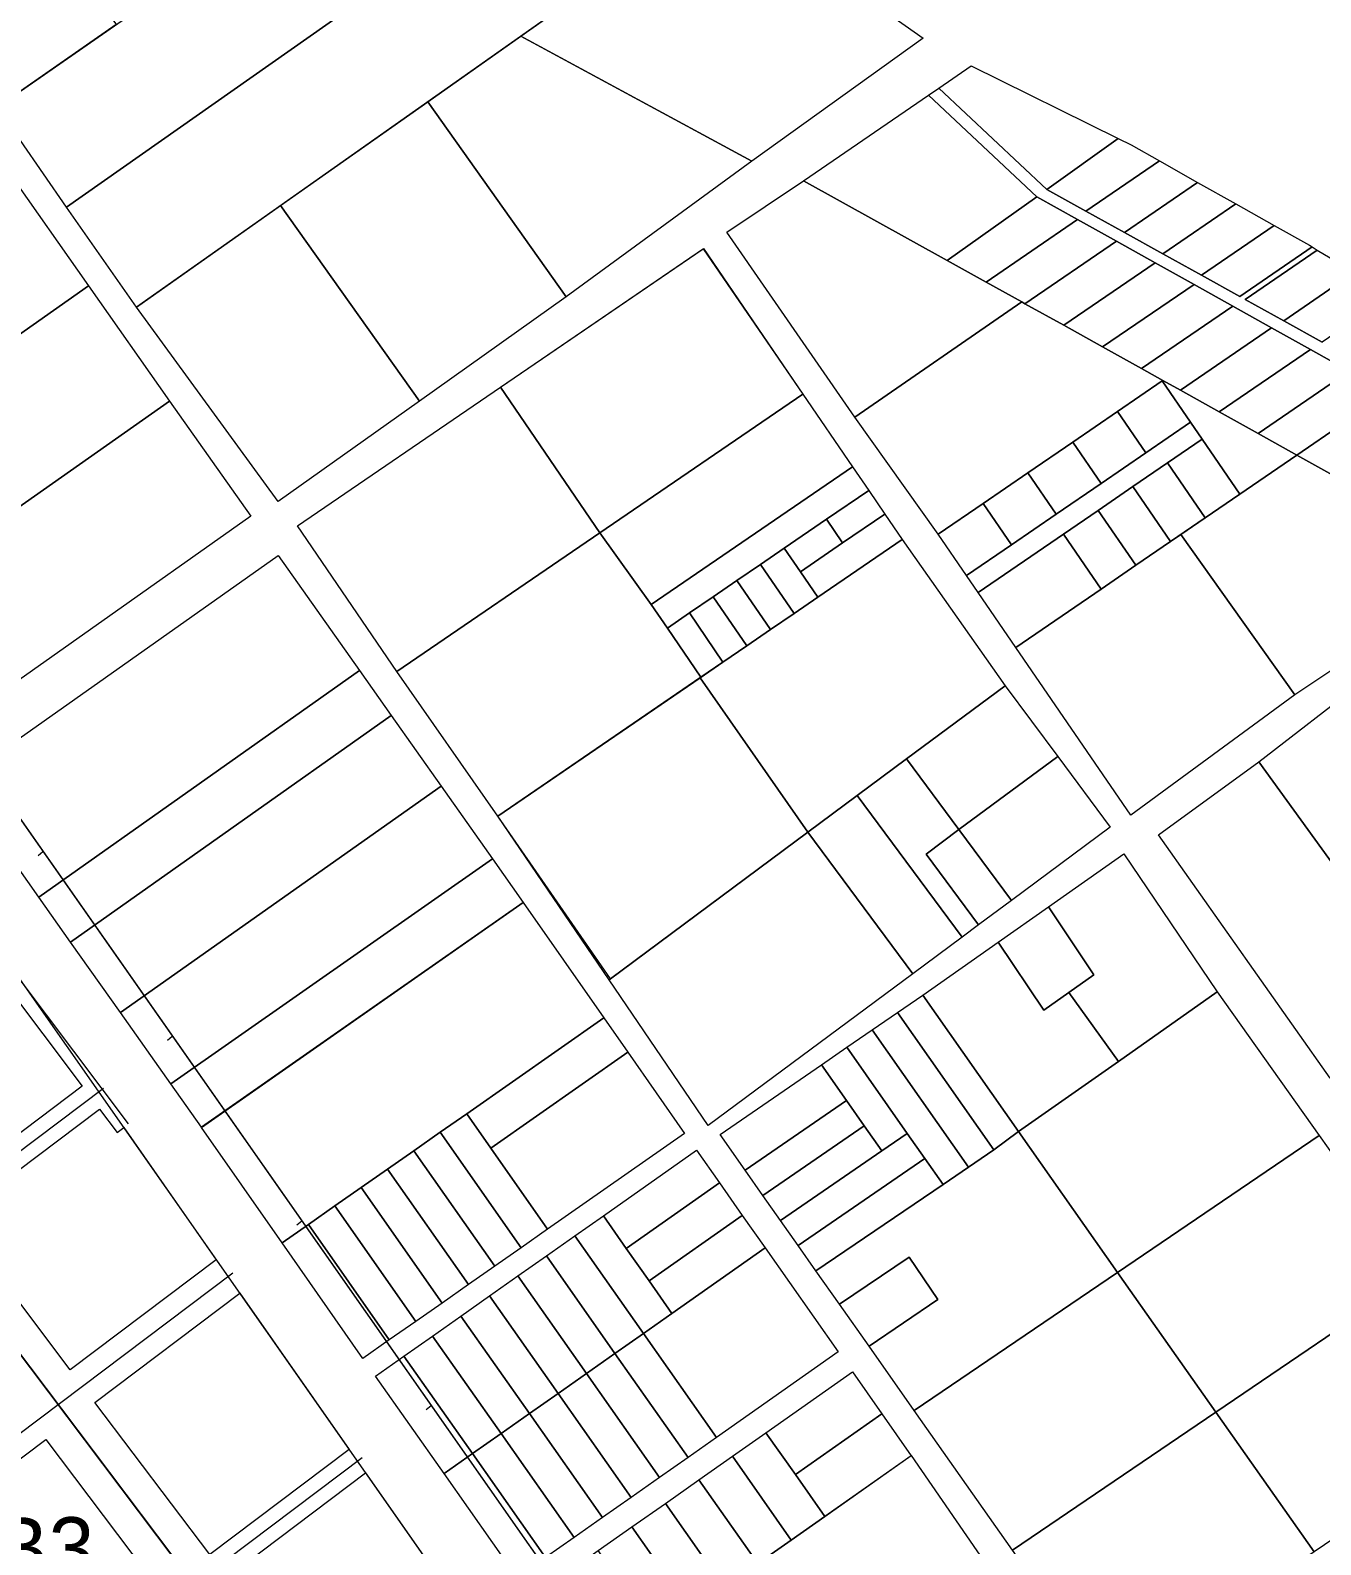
# Model space of a CAD drawing. Header units: metres. Extents: x 3873 to 16340, y -5213 to 3289.
# Drawn here: x 5437 to 6067, y 1820 to 2559 of the extents above; entities that cross this region are included whole.
import ezdxf

# ---------------------------------------------------------------- set-up
doc = ezdxf.new("R2010")
doc.units = ezdxf.units.M
for name, color, linetype, lineweight, plot in [('CONTEXTO-MANZANAS', 8, 'Continuous', 0, False), ('CONTEXTO-PARCELAS', 9, 'Continuous', 0, False), ('LIMITE-INTERVENCION', 30, 'Continuous', 0, False), ('MANZANAS-PROPUESTAS', 33, 'Continuous', 0, False), ('SECTORES', 1, 'Continuous', 0, False), ('VERDE-OBLIGATORIO', 3, 'Continuous', 0, False), ('VIA-PRIMARIA', 1, 'Continuous', 0, False), ('VIA-SECUNDARIA', 8, 'Continuous', 0, False), ('VIA-TERCIARIA', 9, 'Continuous', 0, False)]:
    doc.layers.add(name, color=color, linetype=linetype, lineweight=lineweight, plot=plot)

msp = doc.modelspace()

# ---------------------------------------------------------------- linework, layer by layer
at = {"layer": 'CONTEXTO-MANZANAS'}
for points in [[(5989.65, 2388.35), (5979.25, 2394.18), (5960.29, 2404.74), (5941.33, 2415.29), (5922.37, 2425.85), (5920.9, 2426.67), (5903.41, 2436.41), (5884.46, 2446.96), (5814.33, 2485.89), (5875.24, 2527.64), (5880.26, 2531.05), (5896.07, 2541.87), (5967.94, 2506.42), (5974.14, 2503.35), (5988.02, 2495.54), (6006.65, 2485.05), (6025.29, 2474.56), (6043.93, 2464.06), (6061.2, 2454.34), (6062.53, 2453.55), (6065.07, 2452.04), (6083.27, 2441.18)], [(5963.98, 2170.34), (5915.81, 2134.57), (5899.76, 2122.64), (5891.73, 2116.68), (5867.65, 2098.79), (5767.83, 2024.65), (5719.41, 2095.81), (5665.04, 2175.72), (5615.78, 2246.33), (5567.28, 2317.35), (5666.38, 2385.02), (5765.47, 2452.7), (5813.92, 2381.75), (5838.2, 2346.26), (5846.11, 2334.71), (5854.01, 2323.16), (5862.48, 2310.78), (5912.71, 2239.38), (5938.34, 2204.87), (5963.98, 2170.34)], [(6099.61, 2382.42), (6055.08, 2351.95), (6027.26, 2332.9), (6010.35, 2321.31), (5993.43, 2309.73), (5976.52, 2298.15), (5959.6, 2286.56), (5917.94, 2258.03), (5899.57, 2284.84), (5893.92, 2293.09), (5880.08, 2313.31), (5901.94, 2328.28), (5923.81, 2343.25), (5945.67, 2358.23), (5967.53, 2373.2), (5989.4, 2388.18), (5989.65, 2388.35)], [(5916.32, 1817.32), (5868.35, 1885.55), (5846.26, 1916.96), (5831.89, 1937.4), (5820.38, 1953.77), (5811.75, 1966.04), (5803.12, 1978.31), (5794.49, 1990.58), (5785.87, 2002.85), (5773.56, 2020.36), (5823.01, 2054.34), (5835.37, 2062.84), (5847.73, 2071.33), (5860.1, 2079.83), (5872.45, 2088.32), (5909.26, 2114.2), (5933.81, 2131.46), (5970.62, 2157.34)], [(5970.62, 2157.34), (6016.15, 2089.85), (6065.94, 2019.76), (6114.37, 1951.84), (6156.28, 1893.54), (6162.81, 1883.93), (6211.25, 1816.01)], [(5716.85, 2077.22), (5728.6, 2060.41), (5756.28, 2020.84), (5689.33, 1974.01), (5676.45, 1965.01), (5663.59, 1956.01), (5650.73, 1947.01), (5637.86, 1938.01), (5625, 1929.02), (5612.13, 1920.02), (5599.26, 1911.02), (5559.83, 1967.4), (5572.7, 1976.39), (5585.57, 1985.4), (5598.43, 1994.4), (5611.3, 2003.39), (5624.16, 2012.39), (5637.02, 2021.38), (5649.9, 2030.39), (5716.85, 2077.22)], [(5605.35, 1902.36), (5619.26, 1912.14), (5633.17, 1921.91), (5647.07, 1931.69), (5660.98, 1941.47), (5674.88, 1951.25), (5688.79, 1961.03), (5702.7, 1970.81), (5716.6, 1980.59), (5762.09, 2012.57), (5773.26, 1996.69), (5784.42, 1980.82), (5795.59, 1964.94), (5831.25, 1914.22), (5771.85, 1872.46), (5757.95, 1862.68), (5744.04, 1852.9), (5730.13, 1843.12), (5716.23, 1833.34), (5702.32, 1823.57), (5688.42, 1813.79), (5674.51, 1804.01), (5638.85, 1854.73), (5605.35, 1902.36)], [(5838.15, 1904.41), (5852.53, 1883.96), (5866.91, 1863.51), (5824.69, 1833.82), (5808.33, 1822.32), (5791.97, 1810.81), (5775.61, 1799.31), (5759.25, 1787.8), (5742.89, 1776.3), (5726.53, 1764.8), (5710.17, 1753.29), (5681.41, 1794.19), (5697.78, 1805.7), (5714.13, 1817.2), (5730.49, 1828.7), (5746.85, 1840.21), (5763.21, 1851.71), (5779.57, 1863.22), (5795.93, 1874.72), (5838.15, 1904.41)]]:
    msp.add_lwpolyline(points, dxfattribs=at)
at = {"layer": 'CONTEXTO-PARCELAS'}
for points in [[(5416.32, 2651.97), (5478.76, 2562.14), (5420.74, 2521.82), (5358.84, 2612.02), (5416.32, 2651.97)], [(5416.32, 2651.97), (5478.76, 2562.14), (5420.74, 2521.82), (5358.84, 2612.02), (5416.32, 2651.97)], [(5420.74, 2521.82), (5561.28, 2619.48), (5588.26, 2638.05), (5644.5, 2606.31), (5454.52, 2472.88), (5420.74, 2521.82)], [(5420.74, 2521.82), (5561.28, 2619.48), (5588.26, 2638.05), (5644.5, 2606.31), (5454.52, 2472.88), (5420.74, 2521.82)], [(5872.68, 2555.5), (5789.02, 2495.41), (5679.98, 2554.43), (5676.33, 2556.45), (5701.58, 2574.26), (5683.88, 2584.2), (5718.73, 2609.29), (5753.8, 2634.54), (5772.3, 2626.25), (5872.68, 2555.5)], [(5872.68, 2555.5), (5789.02, 2495.41), (5679.98, 2554.43), (5676.33, 2556.45), (5701.58, 2574.26), (5683.88, 2584.2), (5718.73, 2609.29), (5753.8, 2634.54), (5772.3, 2626.25), (5872.68, 2555.5)], [(5454.52, 2472.88), (5644.5, 2606.31), (5650.1, 2603.15), (5701.58, 2574.26), (5488.66, 2424.12), (5454.52, 2472.88)], [(5454.52, 2472.88), (5644.5, 2606.31), (5650.1, 2603.15), (5701.58, 2574.26), (5488.66, 2424.12), (5454.52, 2472.88)], [(5630.93, 2524.45), (5676.33, 2556.45), (5789.02, 2495.41), (5698.53, 2429.2), (5630.93, 2524.45)], [(5630.93, 2524.45), (5676.33, 2556.45), (5789.02, 2495.41), (5698.53, 2429.2), (5630.93, 2524.45)], [(5880.26, 2531.05), (5896.07, 2541.87), (5967.94, 2506.42), (5933.07, 2481.57), (5880.26, 2531.05)], [(5880.26, 2531.05), (5896.07, 2541.87), (5967.94, 2506.42), (5933.07, 2481.57), (5880.26, 2531.05)], [(5875.24, 2527.64), (5880.26, 2531.05), (5933.07, 2481.57), (5952.16, 2470.99), (5970.93, 2460.59), (5989.7, 2450.18), (6008.47, 2439.78), (6027.23, 2429.38), (6062.53, 2453.55), (6065.07, 2452.04), (6029.86, 2427.93), (6048.68, 2417.5), (6067.51, 2407.07)], [(5875.24, 2527.64), (5880.26, 2531.05), (5933.07, 2481.57), (5952.16, 2470.99), (5970.93, 2460.59), (5989.7, 2450.18), (6008.47, 2439.78), (6027.23, 2429.38), (6062.53, 2453.55), (6065.07, 2452.04), (6029.86, 2427.93), (6048.68, 2417.5), (6067.51, 2407.07)], [(5558.95, 2473.69), (5630.93, 2524.45), (5698.53, 2429.2), (5626.8, 2378.29), (5558.95, 2473.69)], [(5558.95, 2473.69), (5630.93, 2524.45), (5698.53, 2429.2), (5626.8, 2378.29), (5558.95, 2473.69)], [(5884.46, 2446.96), (5814.33, 2485.89), (5875.24, 2527.64), (5928.12, 2478.07), (5884.46, 2446.96)], [(5884.46, 2446.96), (5814.33, 2485.89), (5875.24, 2527.64), (5928.12, 2478.07), (5884.46, 2446.96)], [(6080.66, 2392.98), (6061.71, 2403.55), (6042.77, 2414.12), (6023.83, 2424.69), (6004.89, 2435.25), (5985.94, 2445.82), (5967, 2456.39), (5948.05, 2466.96), (5928.12, 2478.07), (5875.24, 2527.64)], [(6080.66, 2392.98), (6061.71, 2403.55), (6042.77, 2414.12), (6023.83, 2424.69), (6004.89, 2435.25), (5985.94, 2445.82), (5967, 2456.39), (5948.05, 2466.96), (5928.12, 2478.07), (5875.24, 2527.64)], [(5967.94, 2506.42), (5974.14, 2503.35), (5988.02, 2495.54), (5952.16, 2470.99), (5933.07, 2481.57), (5967.94, 2506.42)], [(5967.94, 2506.42), (5974.14, 2503.35), (5988.02, 2495.54), (5952.16, 2470.99), (5933.07, 2481.57), (5967.94, 2506.42)], [(5988.02, 2495.54), (6006.65, 2485.05), (5970.93, 2460.59), (5952.16, 2470.99), (5988.02, 2495.54)], [(5988.02, 2495.54), (6006.65, 2485.05), (5970.93, 2460.59), (5952.16, 2470.99), (5988.02, 2495.54)], [(5269.2, 2380.32), (5425.74, 2490.85), (5465.32, 2434.52), (5308.58, 2324.31), (5269.2, 2380.32)], [(5269.2, 2380.32), (5425.74, 2490.85), (5465.32, 2434.52), (5308.58, 2324.31), (5269.2, 2380.32)], [(5814.33, 2485.89), (5884.46, 2446.96), (5903.41, 2436.41), (5920.9, 2426.67), (5839.32, 2370.45), (5776.79, 2460.68), (5814.33, 2485.89)], [(5814.33, 2485.89), (5884.46, 2446.96), (5903.41, 2436.41), (5920.9, 2426.67), (5839.32, 2370.45), (5776.79, 2460.68), (5814.33, 2485.89)], [(6006.65, 2485.05), (6025.29, 2474.56), (5989.7, 2450.18), (5970.93, 2460.59), (6006.65, 2485.05)], [(6006.65, 2485.05), (6025.29, 2474.56), (5989.7, 2450.18), (5970.93, 2460.59), (6006.65, 2485.05)], [(5928.12, 2478.07), (5948.05, 2466.96), (5903.41, 2436.41), (5884.46, 2446.96), (5928.12, 2478.07)], [(5928.12, 2478.07), (5948.05, 2466.96), (5903.41, 2436.41), (5884.46, 2446.96), (5928.12, 2478.07)], [(5488.66, 2424.12), (5558.95, 2473.69), (5626.8, 2378.29), (5557.82, 2329.29), (5488.66, 2424.12)], [(5488.66, 2424.12), (5558.95, 2473.69), (5626.8, 2378.29), (5557.82, 2329.29), (5488.66, 2424.12)], [(6025.29, 2474.56), (6043.93, 2464.06), (6008.47, 2439.78), (5989.7, 2450.18), (6025.29, 2474.56)], [(6025.29, 2474.56), (6043.93, 2464.06), (6008.47, 2439.78), (5989.7, 2450.18), (6025.29, 2474.56)], [(5948.05, 2466.96), (5967, 2456.39), (5922.37, 2425.85), (5920.9, 2426.67), (5903.41, 2436.41), (5948.05, 2466.96)], [(5948.05, 2466.96), (5967, 2456.39), (5922.37, 2425.85), (5920.9, 2426.67), (5903.41, 2436.41), (5948.05, 2466.96)], [(6043.93, 2464.06), (6061.2, 2454.34), (6062.53, 2453.55), (6027.23, 2429.38), (6008.47, 2439.78), (6043.93, 2464.06)], [(6043.93, 2464.06), (6061.2, 2454.34), (6062.53, 2453.55), (6027.23, 2429.38), (6008.47, 2439.78), (6043.93, 2464.06)], [(5967, 2456.39), (5985.94, 2445.82), (5941.33, 2415.29), (5922.37, 2425.85), (5967, 2456.39)], [(5967, 2456.39), (5985.94, 2445.82), (5941.33, 2415.29), (5922.37, 2425.85), (5967, 2456.39)], [(5765.36, 2452.62), (5813.92, 2381.75), (5714.88, 2314), (5666.38, 2385.02), (5765.36, 2452.62)], [(5765.36, 2452.62), (5813.92, 2381.75), (5714.88, 2314), (5666.38, 2385.02), (5765.36, 2452.62)], [(6065.07, 2452.04), (6083.27, 2441.18), (6048.68, 2417.5), (6029.86, 2427.93), (6065.07, 2452.04)], [(6065.07, 2452.04), (6083.27, 2441.18), (6048.68, 2417.5), (6029.86, 2427.93), (6065.07, 2452.04)], [(5985.94, 2445.82), (6004.89, 2435.25), (5960.29, 2404.74), (5941.33, 2415.29), (5985.94, 2445.82)], [(5985.94, 2445.82), (6004.89, 2435.25), (5960.29, 2404.74), (5941.33, 2415.29), (5985.94, 2445.82)], [(6083.27, 2441.18), (6101.48, 2430.33), (6067.51, 2407.07), (6048.68, 2417.5), (6083.27, 2441.18)], [(6083.27, 2441.18), (6101.48, 2430.33), (6067.51, 2407.07), (6048.68, 2417.5), (6083.27, 2441.18)], [(5504.9, 2378.24), (5348.16, 2268.03), (5308.58, 2324.31), (5465.32, 2434.52), (5504.9, 2378.24)], [(5504.9, 2378.24), (5348.16, 2268.03), (5308.58, 2324.31), (5465.32, 2434.52), (5504.9, 2378.24)], [(6004.89, 2435.25), (6023.83, 2424.69), (5979.25, 2394.18), (5960.29, 2404.74), (6004.89, 2435.25)], [(6004.89, 2435.25), (6023.83, 2424.69), (5979.25, 2394.18), (5960.29, 2404.74), (6004.89, 2435.25)], [(5839.32, 2370.45), (5920.9, 2426.67), (5922.37, 2425.85), (5941.33, 2415.29), (5960.29, 2404.74), (5979.25, 2394.18), (5989.65, 2388.35), (5989.4, 2388.18), (5967.53, 2373.2), (5945.67, 2358.23), (5923.81, 2343.25), (5901.94, 2328.28), (5880.08, 2313.31), (5839.32, 2370.45)], [(5839.32, 2370.45), (5920.9, 2426.67), (5922.37, 2425.85), (5941.33, 2415.29), (5960.29, 2404.74), (5979.25, 2394.18), (5989.65, 2388.35), (5989.4, 2388.18), (5967.53, 2373.2), (5945.67, 2358.23), (5923.81, 2343.25), (5901.94, 2328.28), (5880.08, 2313.31), (5839.32, 2370.45)], [(6023.83, 2424.69), (6042.77, 2414.12), (5998.21, 2383.62), (5989.65, 2388.35), (5979.25, 2394.18), (6023.83, 2424.69)], [(6023.83, 2424.69), (6042.77, 2414.12), (5998.21, 2383.62), (5989.65, 2388.35), (5979.25, 2394.18), (6023.83, 2424.69)], [(6042.77, 2414.12), (6061.71, 2403.55), (6017.17, 2373.06), (5998.21, 2383.62), (6042.77, 2414.12)], [(6042.77, 2414.12), (6061.71, 2403.55), (6017.17, 2373.06), (5998.21, 2383.62), (6042.77, 2414.12)], [(6061.71, 2403.55), (6080.66, 2392.98), (6036.13, 2362.51), (6017.17, 2373.06), (6061.71, 2403.55)], [(6061.71, 2403.55), (6080.66, 2392.98), (6036.13, 2362.51), (6017.17, 2373.06), (6061.71, 2403.55)], [(6150.24, 2299), (6055.08, 2351.95), (6099.61, 2382.42), (6105.14, 2386.21), (6137.87, 2408.64), (6147.1, 2403.14), (6237.53, 2358.78), (6150.24, 2299)], [(6150.24, 2299), (6055.08, 2351.95), (6099.61, 2382.42), (6105.14, 2386.21), (6137.87, 2408.64), (6147.1, 2403.14), (6237.53, 2358.78), (6150.24, 2299)], [(6003.24, 2367.96), (5981.38, 2352.99), (5967.53, 2373.2), (5989.4, 2388.18), (6003.24, 2367.96)], [(6003.24, 2367.96), (5981.38, 2352.99), (5967.53, 2373.2), (5989.4, 2388.18), (6003.24, 2367.96)], [(5989.65, 2388.35), (5998.21, 2383.62), (6017.17, 2373.06), (6036.13, 2362.51), (6055.08, 2351.95), (6027.26, 2332.9), (6008.9, 2359.71), (6003.24, 2367.96), (5989.4, 2388.18), (5989.65, 2388.35)], [(5989.65, 2388.35), (5998.21, 2383.62), (6017.17, 2373.06), (6036.13, 2362.51), (6055.08, 2351.95), (6027.26, 2332.9), (6008.9, 2359.71), (6003.24, 2367.96), (5989.4, 2388.18), (5989.65, 2388.35)], [(6080.66, 2392.98), (6099.61, 2382.42), (6055.08, 2351.95), (6036.13, 2362.51), (6080.66, 2392.98)], [(6080.66, 2392.98), (6099.61, 2382.42), (6055.08, 2351.95), (6036.13, 2362.51), (6080.66, 2392.98)], [(5666.38, 2385.02), (5714.88, 2314), (5615.78, 2246.33), (5567.28, 2317.35), (5666.38, 2385.02)], [(5666.38, 2385.02), (5714.88, 2314), (5615.78, 2246.33), (5567.28, 2317.35), (5666.38, 2385.02)], [(5838.2, 2346.26), (5739.96, 2279.05), (5714.88, 2314), (5813.92, 2381.75), (5838.2, 2346.26)], [(5838.2, 2346.26), (5739.96, 2279.05), (5714.88, 2314), (5813.92, 2381.75), (5838.2, 2346.26)], [(5348.16, 2268.03), (5504.9, 2378.24), (5544.58, 2322.04), (5387.88, 2211.53), (5348.16, 2268.03)], [(5348.16, 2268.03), (5504.9, 2378.24), (5544.58, 2322.04), (5387.88, 2211.53), (5348.16, 2268.03)], [(5967.53, 2373.2), (5981.38, 2352.99), (5959.51, 2338.01), (5945.67, 2358.23), (5967.53, 2373.2)], [(5967.53, 2373.2), (5981.38, 2352.99), (5959.51, 2338.01), (5945.67, 2358.23), (5967.53, 2373.2)], [(6003.24, 2367.96), (6008.9, 2359.71), (5991.98, 2348.13), (5975.07, 2336.54), (5958.15, 2324.96), (5941.24, 2313.38), (5899.57, 2284.84), (5893.92, 2293.09), (5915.79, 2308.07), (5937.65, 2323.04), (5959.51, 2338.01), (5981.38, 2352.99), (6003.24, 2367.96)], [(6003.24, 2367.96), (6008.9, 2359.71), (5991.98, 2348.13), (5975.07, 2336.54), (5958.15, 2324.96), (5941.24, 2313.38), (5899.57, 2284.84), (5893.92, 2293.09), (5915.79, 2308.07), (5937.65, 2323.04), (5959.51, 2338.01), (5981.38, 2352.99), (6003.24, 2367.96)], [(5945.67, 2358.23), (5959.51, 2338.01), (5937.65, 2323.04), (5923.81, 2343.25), (5945.67, 2358.23)], [(5945.67, 2358.23), (5959.51, 2338.01), (5937.65, 2323.04), (5923.81, 2343.25), (5945.67, 2358.23)], [(6008.9, 2359.71), (6027.26, 2332.9), (6010.35, 2321.31), (5991.98, 2348.13), (6008.9, 2359.71)], [(6008.9, 2359.71), (6027.26, 2332.9), (6010.35, 2321.31), (5991.98, 2348.13), (6008.9, 2359.71)], [(6054.16, 2234.91), (5998.48, 2313.18), (6010.35, 2321.31), (6027.26, 2332.9), (6055.08, 2351.95), (6150.24, 2299), (6054.16, 2234.91)], [(6054.16, 2234.91), (5998.48, 2313.18), (6010.35, 2321.31), (6027.26, 2332.9), (6055.08, 2351.95), (6150.24, 2299), (6054.16, 2234.91)], [(5846.11, 2334.71), (5825.47, 2320.59), (5804.84, 2306.48), (5793.28, 2298.57), (5781.73, 2290.67), (5770.17, 2282.76), (5758.62, 2274.86), (5747.85, 2267.49), (5739.96, 2279.05), (5838.2, 2346.26), (5846.11, 2334.71)], [(5846.11, 2334.71), (5825.47, 2320.59), (5804.84, 2306.48), (5793.28, 2298.57), (5781.73, 2290.67), (5770.17, 2282.76), (5758.62, 2274.86), (5747.85, 2267.49), (5739.96, 2279.05), (5838.2, 2346.26), (5846.11, 2334.71)], [(5991.98, 2348.13), (6010.35, 2321.31), (5998.48, 2313.18), (5993.43, 2309.73), (5975.07, 2336.54), (5991.98, 2348.13)], [(5991.98, 2348.13), (6010.35, 2321.31), (5998.48, 2313.18), (5993.43, 2309.73), (5975.07, 2336.54), (5991.98, 2348.13)], [(5937.65, 2323.04), (5915.79, 2308.07), (5901.94, 2328.28), (5923.81, 2343.25), (5937.65, 2323.04)], [(5937.65, 2323.04), (5915.79, 2308.07), (5901.94, 2328.28), (5923.81, 2343.25), (5937.65, 2323.04)], [(5975.07, 2336.54), (5993.43, 2309.73), (5976.52, 2298.15), (5958.15, 2324.96), (5975.07, 2336.54)], [(5975.07, 2336.54), (5993.43, 2309.73), (5976.52, 2298.15), (5958.15, 2324.96), (5975.07, 2336.54)], [(5854.01, 2323.16), (5833.38, 2309.04), (5825.47, 2320.59), (5846.11, 2334.71), (5854.01, 2323.16)], [(5854.01, 2323.16), (5833.38, 2309.04), (5825.47, 2320.59), (5846.11, 2334.71), (5854.01, 2323.16)], [(5862.48, 2310.78), (5821.21, 2282.54), (5812.74, 2294.92), (5833.38, 2309.04), (5854.01, 2323.16), (5862.48, 2310.78)], [(5862.48, 2310.78), (5821.21, 2282.54), (5812.74, 2294.92), (5833.38, 2309.04), (5854.01, 2323.16), (5862.48, 2310.78)], [(5901.94, 2328.28), (5915.79, 2308.07), (5893.92, 2293.09), (5880.08, 2313.31), (5901.94, 2328.28)], [(5901.94, 2328.28), (5915.79, 2308.07), (5893.92, 2293.09), (5880.08, 2313.31), (5901.94, 2328.28)], [(5959.6, 2286.56), (5941.24, 2313.38), (5958.15, 2324.96), (5976.52, 2298.15), (5959.6, 2286.56)], [(5959.6, 2286.56), (5941.24, 2313.38), (5958.15, 2324.96), (5976.52, 2298.15), (5959.6, 2286.56)], [(5714.88, 2314), (5739.96, 2279.05), (5747.85, 2267.49), (5764.25, 2243.47), (5665.04, 2175.72), (5615.78, 2246.33), (5714.88, 2314)], [(5714.88, 2314), (5739.96, 2279.05), (5747.85, 2267.49), (5764.25, 2243.47), (5665.04, 2175.72), (5615.78, 2246.33), (5714.88, 2314)], [(5833.38, 2309.04), (5812.74, 2294.92), (5804.84, 2306.48), (5825.47, 2320.59), (5833.38, 2309.04)], [(5833.38, 2309.04), (5812.74, 2294.92), (5804.84, 2306.48), (5825.47, 2320.59), (5833.38, 2309.04)], [(5862.48, 2310.78), (5912.71, 2239.38), (5864.53, 2203.61), (5840.46, 2185.72), (5816.37, 2167.83), (5763.83, 2243.28), (5774.99, 2250.92), (5786.55, 2258.83), (5798.1, 2266.73), (5809.66, 2274.64), (5821.21, 2282.54), (5862.48, 2310.78)], [(5862.48, 2310.78), (5912.71, 2239.38), (5864.53, 2203.61), (5840.46, 2185.72), (5816.37, 2167.83), (5763.83, 2243.28), (5774.99, 2250.92), (5786.55, 2258.83), (5798.1, 2266.73), (5809.66, 2274.64), (5821.21, 2282.54), (5862.48, 2310.78)], [(5821.21, 2282.54), (5809.66, 2274.64), (5793.28, 2298.57), (5804.84, 2306.48), (5812.74, 2294.92), (5821.21, 2282.54)], [(5821.21, 2282.54), (5809.66, 2274.64), (5793.28, 2298.57), (5804.84, 2306.48), (5812.74, 2294.92), (5821.21, 2282.54)], [(5941.24, 2313.38), (5959.6, 2286.56), (5917.94, 2258.03), (5899.57, 2284.84), (5941.24, 2313.38)], [(5941.24, 2313.38), (5959.6, 2286.56), (5917.94, 2258.03), (5899.57, 2284.84), (5941.24, 2313.38)], [(5917.94, 2258.03), (5959.6, 2286.56), (5976.52, 2298.15), (5993.43, 2309.73), (5998.48, 2313.18), (6054.16, 2234.91), (5974.11, 2176.2), (5917.94, 2258.03)], [(5917.94, 2258.03), (5959.6, 2286.56), (5976.52, 2298.15), (5993.43, 2309.73), (5998.48, 2313.18), (6054.16, 2234.91), (5974.11, 2176.2), (5917.94, 2258.03)], [(5401.35, 2192.38), (5557.86, 2302.92), (5597.54, 2246.72), (5441.04, 2136.18), (5401.35, 2192.38)], [(5401.35, 2192.38), (5557.86, 2302.92), (5597.54, 2246.72), (5441.04, 2136.18), (5401.35, 2192.38)], [(5809.66, 2274.64), (5798.1, 2266.73), (5781.73, 2290.67), (5793.28, 2298.57), (5809.66, 2274.64)], [(5809.66, 2274.64), (5798.1, 2266.73), (5781.73, 2290.67), (5793.28, 2298.57), (5809.66, 2274.64)], [(5798.1, 2266.73), (5786.55, 2258.83), (5770.17, 2282.76), (5781.73, 2290.67), (5798.1, 2266.73)], [(5798.1, 2266.73), (5786.55, 2258.83), (5770.17, 2282.76), (5781.73, 2290.67), (5798.1, 2266.73)], [(5786.55, 2258.83), (5774.99, 2250.92), (5758.62, 2274.86), (5770.17, 2282.76), (5786.55, 2258.83)], [(5786.55, 2258.83), (5774.99, 2250.92), (5758.62, 2274.86), (5770.17, 2282.76), (5786.55, 2258.83)], [(5774.99, 2250.92), (5764.25, 2243.47), (5747.85, 2267.49), (5758.62, 2274.86), (5774.99, 2250.92)], [(5774.99, 2250.92), (5764.25, 2243.47), (5747.85, 2267.49), (5758.62, 2274.86), (5774.99, 2250.92)], [(5441.04, 2136.18), (5597.54, 2246.72), (5613.06, 2224.74), (5456.55, 2114.2), (5441.04, 2136.18)], [(5441.04, 2136.18), (5597.54, 2246.72), (5613.06, 2224.74), (5456.55, 2114.2), (5441.04, 2136.18)], [(5763.83, 2243.28), (5816.37, 2167.83), (5720.04, 2096.28), (5665.05, 2175.7), (5763.83, 2243.28)], [(5763.83, 2243.28), (5816.37, 2167.83), (5720.04, 2096.28), (5665.05, 2175.7), (5763.83, 2243.28)], [(6036.51, 2202.15), (6087.49, 2241.54), (6096.14, 2229.28), (6104.78, 2217.03), (6113.43, 2204.77), (6122.08, 2192.51), (6130.73, 2180.26), (6139.37, 2168), (6148.02, 2155.74), (6156.09, 2144.3), (6164.16, 2132.86), (6172.46, 2120.63), (6155.63, 2108.48), (6138.78, 2096.35), (6121.94, 2084.21), (6036.51, 2202.15)], [(6036.51, 2202.15), (6087.49, 2241.54), (6096.14, 2229.28), (6104.78, 2217.03), (6113.43, 2204.77), (6122.08, 2192.51), (6130.73, 2180.26), (6139.37, 2168), (6148.02, 2155.74), (6156.09, 2144.3), (6164.16, 2132.86), (6172.46, 2120.63), (6155.63, 2108.48), (6138.78, 2096.35), (6121.94, 2084.21), (6036.51, 2202.15)], [(5938.34, 2204.87), (5890.18, 2169.09), (5864.54, 2203.61), (5912.71, 2239.38), (5938.34, 2204.87)], [(5938.34, 2204.87), (5890.18, 2169.09), (5864.54, 2203.61), (5912.71, 2239.38), (5938.34, 2204.87)], [(5456.55, 2114.2), (5613.06, 2224.74), (5637.39, 2190.28), (5480.98, 2079.81), (5456.55, 2114.2)], [(5456.55, 2114.2), (5613.06, 2224.74), (5637.39, 2190.28), (5480.98, 2079.81), (5456.55, 2114.2)], [(5864.54, 2203.61), (5890.18, 2169.09), (5874.12, 2157.16), (5899.76, 2122.64), (5891.73, 2116.68), (5840.45, 2185.72), (5864.54, 2203.61)], [(5864.54, 2203.61), (5890.18, 2169.09), (5874.12, 2157.16), (5899.76, 2122.64), (5891.73, 2116.68), (5840.45, 2185.72), (5864.54, 2203.61)], [(5963.98, 2170.34), (5915.81, 2134.57), (5890.18, 2169.09), (5938.34, 2204.87), (5963.98, 2170.34)], [(5963.98, 2170.34), (5915.81, 2134.57), (5890.18, 2169.09), (5938.34, 2204.87), (5963.98, 2170.34)], [(6036.51, 2202.15), (6121.94, 2084.21), (6105.09, 2072.07), (6088.25, 2059.93), (6071.41, 2047.79), (5987.53, 2166.5), (6036.51, 2202.15)], [(6036.51, 2202.15), (6121.94, 2084.21), (6105.09, 2072.07), (6088.25, 2059.93), (6071.41, 2047.79), (5987.53, 2166.5), (6036.51, 2202.15)], [(5662.53, 2154.9), (5505.5, 2045.1), (5480.98, 2079.81), (5637.4, 2190.27), (5662.53, 2154.9)], [(5662.53, 2154.9), (5505.5, 2045.1), (5480.98, 2079.81), (5637.4, 2190.27), (5662.53, 2154.9)], [(5840.45, 2185.72), (5891.73, 2116.68), (5867.65, 2098.79), (5816.37, 2167.83), (5840.45, 2185.72)], [(5840.45, 2185.72), (5891.73, 2116.68), (5867.65, 2098.79), (5816.37, 2167.83), (5840.45, 2185.72)], [(5816.37, 2167.83), (5867.65, 2098.79), (5767.83, 2024.65), (5719.41, 2095.81), (5816.37, 2167.83)], [(5816.37, 2167.83), (5867.65, 2098.79), (5767.83, 2024.65), (5719.41, 2095.81), (5816.37, 2167.83)], [(5890.18, 2169.09), (5915.81, 2134.57), (5899.76, 2122.64), (5874.12, 2157.16), (5890.18, 2169.09)], [(5890.18, 2169.09), (5915.81, 2134.57), (5899.76, 2122.64), (5874.12, 2157.16), (5890.18, 2169.09)], [(5677.42, 2133.6), (5520.4, 2023.8), (5505.5, 2045.1), (5662.53, 2154.9), (5677.42, 2133.6)], [(5677.42, 2133.6), (5520.4, 2023.8), (5505.5, 2045.1), (5662.53, 2154.9), (5677.42, 2133.6)], [(5970.62, 2157.34), (6016.15, 2089.85), (5967.98, 2055.98), (5943.79, 2089.59), (5956.06, 2098.22), (5933.81, 2131.46), (5970.62, 2157.34)], [(5970.62, 2157.34), (6016.15, 2089.85), (5967.98, 2055.98), (5943.79, 2089.59), (5956.06, 2098.22), (5933.81, 2131.46), (5970.62, 2157.34)], [(5520.41, 2023.78), (5677.42, 2133.6), (5716.85, 2077.21), (5649.9, 2030.39), (5637.02, 2021.38), (5624.16, 2012.39), (5611.3, 2003.39), (5598.43, 1994.4), (5585.57, 1985.4), (5572.7, 1976.39), (5559.83, 1967.4), (5520.41, 2023.78)], [(5520.41, 2023.78), (5677.42, 2133.6), (5716.85, 2077.21), (5649.9, 2030.39), (5637.02, 2021.38), (5624.16, 2012.39), (5611.3, 2003.39), (5598.43, 1994.4), (5585.57, 1985.4), (5572.7, 1976.39), (5559.83, 1967.4), (5520.41, 2023.78)], [(5956.06, 2098.22), (5943.79, 2089.59), (5931.52, 2080.97), (5909.26, 2114.2), (5933.81, 2131.46), (5956.06, 2098.22)], [(5956.06, 2098.22), (5943.79, 2089.59), (5931.52, 2080.97), (5909.26, 2114.2), (5933.81, 2131.46), (5956.06, 2098.22)], [(5943.79, 2089.59), (5967.98, 2055.98), (5919.27, 2021.73), (5872.45, 2088.32), (5909.26, 2114.2), (5931.52, 2080.97), (5943.79, 2089.59)], [(5943.79, 2089.59), (5967.98, 2055.98), (5919.27, 2021.73), (5872.45, 2088.32), (5909.26, 2114.2), (5931.52, 2080.97), (5943.79, 2089.59)], [(5872.45, 2088.32), (5919.27, 2021.73), (5907.24, 2012.77), (5860.1, 2079.83), (5872.45, 2088.32)], [(5872.45, 2088.32), (5919.27, 2021.73), (5907.24, 2012.77), (5860.1, 2079.83), (5872.45, 2088.32)], [(6016.15, 2089.85), (6065.94, 2019.76), (5967.62, 1952.98), (5919.27, 2021.73), (5967.98, 2055.98), (6016.15, 2089.85)], [(6016.15, 2089.85), (6065.94, 2019.76), (5967.62, 1952.98), (5919.27, 2021.73), (5967.98, 2055.98), (6016.15, 2089.85)], [(5860.1, 2079.83), (5907.24, 2012.77), (5894.83, 2004.34), (5847.73, 2071.33), (5860.1, 2079.83)], [(5860.1, 2079.83), (5907.24, 2012.77), (5894.83, 2004.34), (5847.73, 2071.33), (5860.1, 2079.83)], [(5728.6, 2060.41), (5661.64, 2013.58), (5649.9, 2030.39), (5716.85, 2077.22), (5728.6, 2060.41)], [(5728.6, 2060.41), (5661.64, 2013.58), (5649.9, 2030.39), (5716.85, 2077.22), (5728.6, 2060.41)], [(5847.73, 2071.33), (5894.83, 2004.34), (5882.42, 1995.91), (5873.56, 2008.51), (5864.93, 2020.78), (5835.37, 2062.84), (5847.73, 2071.33)], [(5847.73, 2071.33), (5894.83, 2004.34), (5882.42, 1995.91), (5873.56, 2008.51), (5864.93, 2020.78), (5835.37, 2062.84), (5847.73, 2071.33)], [(5835.37, 2062.84), (5864.93, 2020.78), (5852.57, 2012.29), (5843.94, 2024.56), (5835.31, 2036.83), (5823.01, 2054.34), (5835.37, 2062.84)], [(5835.37, 2062.84), (5864.93, 2020.78), (5852.57, 2012.29), (5843.94, 2024.56), (5835.31, 2036.83), (5823.01, 2054.34), (5835.37, 2062.84)], [(5756.28, 2020.84), (5689.33, 1974.01), (5661.64, 2013.58), (5728.6, 2060.41), (5756.28, 2020.84)], [(5756.28, 2020.84), (5689.33, 1974.01), (5661.64, 2013.58), (5728.6, 2060.41), (5756.28, 2020.84)], [(5835.31, 2036.83), (5785.87, 2002.85), (5773.56, 2020.36), (5823.01, 2054.34), (5835.31, 2036.83)], [(5835.31, 2036.83), (5785.87, 2002.85), (5773.56, 2020.36), (5823.01, 2054.34), (5835.31, 2036.83)], [(5843.94, 2024.56), (5794.49, 1990.58), (5785.87, 2002.85), (5835.31, 2036.83), (5843.94, 2024.56)], [(5843.94, 2024.56), (5794.49, 1990.58), (5785.87, 2002.85), (5835.31, 2036.83), (5843.94, 2024.56)], [(5649.9, 2030.39), (5661.64, 2013.58), (5689.33, 1974.01), (5676.45, 1965.01), (5637.02, 2021.38), (5649.9, 2030.39)], [(5649.9, 2030.39), (5661.64, 2013.58), (5689.33, 1974.01), (5676.45, 1965.01), (5637.02, 2021.38), (5649.9, 2030.39)], [(5637.02, 2021.38), (5676.45, 1965.01), (5663.59, 1956.01), (5624.16, 2012.39), (5637.02, 2021.38)], [(5637.02, 2021.38), (5676.45, 1965.01), (5663.59, 1956.01), (5624.16, 2012.39), (5637.02, 2021.38)], [(5852.57, 2012.29), (5803.12, 1978.31), (5794.49, 1990.58), (5843.94, 2024.56), (5852.57, 2012.29)], [(5852.57, 2012.29), (5803.12, 1978.31), (5794.49, 1990.58), (5843.94, 2024.56), (5852.57, 2012.29)], [(5873.56, 2008.51), (5811.75, 1966.04), (5803.12, 1978.31), (5852.57, 2012.29), (5864.93, 2020.78), (5873.56, 2008.51)], [(5873.56, 2008.51), (5811.75, 1966.04), (5803.12, 1978.31), (5852.57, 2012.29), (5864.93, 2020.78), (5873.56, 2008.51)], [(5919.27, 2021.73), (5967.62, 1952.98), (5868.35, 1885.55), (5846.26, 1916.96), (5879.86, 1939.79), (5865.81, 1960.47), (5831.89, 1937.4), (5820.38, 1953.77), (5882.42, 1995.91), (5894.83, 2004.34), (5907.24, 2012.77), (5919.27, 2021.73)], [(5919.27, 2021.73), (5967.62, 1952.98), (5868.35, 1885.55), (5846.26, 1916.96), (5879.86, 1939.79), (5865.81, 1960.47), (5831.89, 1937.4), (5820.38, 1953.77), (5882.42, 1995.91), (5894.83, 2004.34), (5907.24, 2012.77), (5919.27, 2021.73)], [(5967.62, 1952.98), (6065.94, 2019.76), (6114.37, 1951.84), (6015.59, 1884.75), (5967.62, 1952.98)], [(5967.62, 1952.98), (6065.94, 2019.76), (6114.37, 1951.84), (6015.59, 1884.75), (5967.62, 1952.98)], [(5624.16, 2012.39), (5663.59, 1956.01), (5650.73, 1947.01), (5611.3, 2003.39), (5624.16, 2012.39)], [(5624.16, 2012.39), (5663.59, 1956.01), (5650.73, 1947.01), (5611.3, 2003.39), (5624.16, 2012.39)], [(5727.77, 1964.71), (5716.6, 1980.59), (5762.09, 2012.57), (5773.26, 1996.69), (5727.77, 1964.71)], [(5727.77, 1964.71), (5716.6, 1980.59), (5762.09, 2012.57), (5773.26, 1996.69), (5727.77, 1964.71)], [(5611.3, 2003.39), (5650.73, 1947.01), (5637.86, 1938.01), (5598.43, 1994.4), (5611.3, 2003.39)], [(5611.3, 2003.39), (5650.73, 1947.01), (5637.86, 1938.01), (5598.43, 1994.4), (5611.3, 2003.39)], [(5882.42, 1995.91), (5820.38, 1953.77), (5811.75, 1966.04), (5873.56, 2008.51), (5882.42, 1995.91)], [(5882.42, 1995.91), (5820.38, 1953.77), (5811.75, 1966.04), (5873.56, 2008.51), (5882.42, 1995.91)], [(5738.93, 1948.83), (5727.77, 1964.71), (5773.26, 1996.69), (5784.42, 1980.82), (5738.93, 1948.83)], [(5738.93, 1948.83), (5727.77, 1964.71), (5773.26, 1996.69), (5784.42, 1980.82), (5738.93, 1948.83)], [(5598.43, 1994.4), (5637.86, 1938.01), (5625, 1929.02), (5585.57, 1985.4), (5598.43, 1994.4)], [(5598.43, 1994.4), (5637.86, 1938.01), (5625, 1929.02), (5585.57, 1985.4), (5598.43, 1994.4)], [(5585.57, 1985.4), (5625, 1929.02), (5612.13, 1920.02), (5572.7, 1976.39), (5585.57, 1985.4)], [(5585.57, 1985.4), (5625, 1929.02), (5612.13, 1920.02), (5572.7, 1976.39), (5585.57, 1985.4)], [(5572.7, 1976.39), (5612.13, 1920.02), (5599.26, 1911.02), (5559.83, 1967.4), (5572.7, 1976.39)], [(5572.7, 1976.39), (5612.13, 1920.02), (5599.26, 1911.02), (5559.83, 1967.4), (5572.7, 1976.39)], [(5736.19, 1923.17), (5702.7, 1970.81), (5716.6, 1980.59), (5727.77, 1964.71), (5738.93, 1948.83), (5750.1, 1932.95), (5736.19, 1923.17)], [(5736.19, 1923.17), (5702.7, 1970.81), (5716.6, 1980.59), (5727.77, 1964.71), (5738.93, 1948.83), (5750.1, 1932.95), (5736.19, 1923.17)], [(5750.1, 1932.95), (5738.93, 1948.83), (5784.42, 1980.82), (5795.59, 1964.94), (5750.1, 1932.95)], [(5750.1, 1932.95), (5738.93, 1948.83), (5784.42, 1980.82), (5795.59, 1964.94), (5750.1, 1932.95)], [(5722.28, 1913.4), (5688.79, 1961.03), (5702.7, 1970.81), (5736.19, 1923.17), (5722.28, 1913.4)], [(5722.28, 1913.4), (5688.79, 1961.03), (5702.7, 1970.81), (5736.19, 1923.17), (5722.28, 1913.4)], [(5708.38, 1903.62), (5674.88, 1951.25), (5688.79, 1961.03), (5722.28, 1913.4), (5708.38, 1903.62)], [(5708.38, 1903.62), (5674.88, 1951.25), (5688.79, 1961.03), (5722.28, 1913.4), (5708.38, 1903.62)], [(5771.85, 1872.46), (5736.19, 1923.17), (5750.1, 1932.95), (5795.59, 1964.94), (5831.25, 1914.22), (5771.85, 1872.46)], [(5771.85, 1872.46), (5736.19, 1923.17), (5750.1, 1932.95), (5795.59, 1964.94), (5831.25, 1914.22), (5771.85, 1872.46)], [(5879.86, 1939.79), (5846.26, 1916.96), (5831.89, 1937.4), (5865.81, 1960.47), (5879.86, 1939.79)], [(5879.86, 1939.79), (5846.26, 1916.96), (5831.89, 1937.4), (5865.81, 1960.47), (5879.86, 1939.79)], [(5868.35, 1885.55), (5967.62, 1952.98), (6015.59, 1884.75), (5916.32, 1817.32), (5868.35, 1885.55)], [(5868.35, 1885.55), (5967.62, 1952.98), (6015.59, 1884.75), (5916.32, 1817.32), (5868.35, 1885.55)], [(6015.59, 1884.75), (6114.37, 1951.84), (6156.28, 1893.54), (6114.92, 1865.45), (6121.45, 1855.83), (6063.56, 1816.52), (6015.59, 1884.75)], [(6015.59, 1884.75), (6114.37, 1951.84), (6156.28, 1893.54), (6114.92, 1865.45), (6121.45, 1855.83), (6063.56, 1816.52), (6015.59, 1884.75)], [(5694.47, 1893.84), (5660.98, 1941.47), (5674.88, 1951.25), (5708.38, 1903.62), (5694.47, 1893.84)], [(5694.47, 1893.84), (5660.98, 1941.47), (5674.88, 1951.25), (5708.38, 1903.62), (5694.47, 1893.84)], [(5680.57, 1884.06), (5647.07, 1931.69), (5660.98, 1941.47), (5694.47, 1893.84), (5680.57, 1884.06)], [(5680.57, 1884.06), (5647.07, 1931.69), (5660.98, 1941.47), (5694.47, 1893.84), (5680.57, 1884.06)], [(5666.66, 1874.28), (5633.17, 1921.91), (5647.07, 1931.69), (5680.57, 1884.06), (5666.66, 1874.28)], [(5666.66, 1874.28), (5633.17, 1921.91), (5647.07, 1931.69), (5680.57, 1884.06), (5666.66, 1874.28)], [(5771.85, 1872.46), (5757.95, 1862.68), (5722.28, 1913.4), (5736.19, 1923.17), (5771.85, 1872.46)], [(5771.85, 1872.46), (5757.95, 1862.68), (5722.28, 1913.4), (5736.19, 1923.17), (5771.85, 1872.46)], [(5652.75, 1864.5), (5619.26, 1912.14), (5633.17, 1921.91), (5666.66, 1874.28), (5652.75, 1864.5)], [(5652.75, 1864.5), (5619.26, 1912.14), (5633.17, 1921.91), (5666.66, 1874.28), (5652.75, 1864.5)], [(5638.85, 1854.73), (5605.35, 1902.36), (5619.26, 1912.14), (5652.75, 1864.5), (5638.85, 1854.73)], [(5638.85, 1854.73), (5605.35, 1902.36), (5619.26, 1912.14), (5652.75, 1864.5), (5638.85, 1854.73)], [(5757.95, 1862.68), (5744.04, 1852.9), (5708.38, 1903.62), (5722.28, 1913.4), (5757.95, 1862.68)], [(5757.95, 1862.68), (5744.04, 1852.9), (5708.38, 1903.62), (5722.28, 1913.4), (5757.95, 1862.68)], [(5744.04, 1852.9), (5730.13, 1843.12), (5694.47, 1893.84), (5708.38, 1903.62), (5744.04, 1852.9)], [(5744.04, 1852.9), (5730.13, 1843.12), (5694.47, 1893.84), (5708.38, 1903.62), (5744.04, 1852.9)], [(5795.93, 1874.72), (5838.15, 1904.41), (5852.53, 1883.96), (5810.31, 1854.27), (5795.93, 1874.72)], [(5795.93, 1874.72), (5838.15, 1904.41), (5852.53, 1883.96), (5810.31, 1854.27), (5795.93, 1874.72)], [(5730.13, 1843.12), (5716.23, 1833.34), (5680.57, 1884.06), (5694.47, 1893.84), (5730.13, 1843.12)], [(5730.13, 1843.12), (5716.23, 1833.34), (5680.57, 1884.06), (5694.47, 1893.84), (5730.13, 1843.12)], [(5716.23, 1833.34), (5702.32, 1823.57), (5666.66, 1874.28), (5680.57, 1884.06), (5716.23, 1833.34)], [(5716.23, 1833.34), (5702.32, 1823.57), (5666.66, 1874.28), (5680.57, 1884.06), (5716.23, 1833.34)], [(5824.69, 1833.82), (5810.31, 1854.27), (5852.53, 1883.96), (5866.91, 1863.51), (5824.69, 1833.82)], [(5824.69, 1833.82), (5810.31, 1854.27), (5852.53, 1883.96), (5866.91, 1863.51), (5824.69, 1833.82)], [(6063.56, 1816.52), (5964.29, 1749.1), (5916.32, 1817.32), (6015.59, 1884.75), (6063.56, 1816.52)], [(6063.56, 1816.52), (5964.29, 1749.1), (5916.32, 1817.32), (6015.59, 1884.75), (6063.56, 1816.52)], [(5702.32, 1823.57), (5688.42, 1813.79), (5652.75, 1864.5), (5666.66, 1874.28), (5702.32, 1823.57)], [(5702.32, 1823.57), (5688.42, 1813.79), (5652.75, 1864.5), (5666.66, 1874.28), (5702.32, 1823.57)], [(5824.69, 1833.82), (5808.33, 1822.32), (5779.57, 1863.22), (5795.93, 1874.72), (5810.31, 1854.27), (5824.69, 1833.82)], [(5824.69, 1833.82), (5808.33, 1822.32), (5779.57, 1863.22), (5795.93, 1874.72), (5810.31, 1854.27), (5824.69, 1833.82)], [(5688.42, 1813.79), (5674.51, 1804.01), (5638.85, 1854.73), (5652.75, 1864.5), (5688.42, 1813.79)], [(5688.42, 1813.79), (5674.51, 1804.01), (5638.85, 1854.73), (5652.75, 1864.5), (5688.42, 1813.79)], [(5903.97, 1809.66), (5748.17, 1699.15), (5710.33, 1753.41), (5726.53, 1764.8), (5742.89, 1776.3), (5759.25, 1787.8), (5775.61, 1799.31), (5791.97, 1810.81), (5808.33, 1822.32), (5824.69, 1833.82), (5866.91, 1863.56), (5903.97, 1809.66)], [(5903.97, 1809.66), (5748.17, 1699.15), (5710.33, 1753.41), (5726.53, 1764.8), (5742.89, 1776.3), (5759.25, 1787.8), (5775.61, 1799.31), (5791.97, 1810.81), (5808.33, 1822.32), (5824.69, 1833.82), (5866.91, 1863.56), (5903.97, 1809.66)], [(5808.33, 1822.32), (5791.97, 1810.81), (5763.21, 1851.71), (5779.57, 1863.22), (5808.33, 1822.32)], [(5808.33, 1822.32), (5791.97, 1810.81), (5763.21, 1851.71), (5779.57, 1863.22), (5808.33, 1822.32)], [(5791.97, 1810.81), (5775.61, 1799.31), (5746.85, 1840.21), (5763.21, 1851.71), (5791.97, 1810.81)], [(5791.97, 1810.81), (5775.61, 1799.31), (5746.85, 1840.21), (5763.21, 1851.71), (5791.97, 1810.81)], [(5775.61, 1799.31), (5759.25, 1787.8), (5730.49, 1828.7), (5746.85, 1840.21), (5775.61, 1799.31)], [(5775.61, 1799.31), (5759.25, 1787.8), (5730.49, 1828.7), (5746.85, 1840.21), (5775.61, 1799.31)], [(5759.25, 1787.8), (5742.89, 1776.3), (5714.13, 1817.2), (5730.49, 1828.7), (5759.25, 1787.8)], [(5759.25, 1787.8), (5742.89, 1776.3), (5714.13, 1817.2), (5730.49, 1828.7), (5759.25, 1787.8)]]:
    msp.add_lwpolyline(points, dxfattribs=at)
at = {"layer": 'LIMITE-INTERVENCION'}
msp.add_lwpolyline([(4233, 2403), (5161, 2895), (5371.2, 2666.4), (5201.5, 2503.2), (5940, 1449), (5446.2, 1232.4), (4855.3, 2029.4), (4630.2, 1816.5), (4233, 2403)], close=True, dxfattribs=at)
at = {"layer": 'MANZANAS-PROPUESTAS'}
for points in [[(5462.26, 2043.86), (5392.02, 1990.93), (5334.23, 2067.59), (5404.49, 2120.53), (5462.26, 2043.86)], [(5456.43, 1905.49), (5400.45, 1979.75), (5470.68, 2032.68), (5479.31, 2021.23), (5482.5, 2023.64), (5527.67, 1959.17), (5456.43, 1905.49)], [(5524.46, 1815.26), (5468.47, 1889.52), (5539.15, 1942.78), (5592.54, 1866.56), (5524.46, 1815.26)], [(5500.5, 1797.21), (5430.14, 1744.19), (5374.17, 1818.46), (5444.52, 1871.47), (5500.5, 1797.21)], [(5590.68, 1727.43), (5532.89, 1804.08), (5600.58, 1855.09), (5655.69, 1776.42), (5590.68, 1727.43)]]:
    msp.add_lwpolyline(points, close=True, dxfattribs=at)
at = {"layer": 'SECTORES'}
msp.add_lwpolyline([(5395.49, 2226.28), (5940, 1449), (5446.2, 1232.4), (4896.85, 1973.36), (5383, 2218), (5395.49, 2226.28)], close=True, dxfattribs=at)
at = {"layer": 'VERDE-OBLIGATORIO'}
msp.add_lwpolyline([(5745.27, 1648.55), (5309.58, 2270.48), (5319.7, 2248.7), (5220.6, 2148.7), (5029.8, 2494.3), (4966.7, 2764.7), (5161, 2895), (5371.2, 2666.4), (5201.5, 2503.2), (5940, 1449), (5446.2, 1232.4), (5317, 1436.2), (5561, 1710.6), (5745.27, 1648.55)], close=True, dxfattribs=at)
at = {"layer": 'VIA-PRIMARIA'}
msp.add_lwpolyline([(4929.58, 2777.97), (4954, 2547), (5818, 1401), (5824.12, 1392.71)], dxfattribs=at)
at = {"layer": 'VIA-SECUNDARIA'}
for points in [[(5595.58, 1695.79), (5251.81, 2151.98)], [(5566.97, 1976.27), (5569.37, 1978.07)], [(5135.66, 1651.25), (5535.8, 1952.78)]]:
    msp.add_lwpolyline(points, dxfattribs=at)
at = {"layer": 'VIA-TERCIARIA'}
for points in [[(5484.9, 2025.45), (5351.68, 2202.24)], [(5440.67, 2156.56), (5443.07, 2158.37)], [(5503.82, 2066.41), (5506.22, 2068.22)], [(5070.15, 1739.62), (5472.65, 2042.93)], [(5630.12, 1886.12), (5632.52, 1887.93)], [(5201.18, 1562.89), (5598.96, 1862.63)]]:
    msp.add_lwpolyline(points, dxfattribs=at)

# ---------------------------------------------------------------- texts
at = {"layer": 'SECTORES'}
msp.add_text('B3', height=30, dxfattribs=at).set_placement((5419.08, 1803.46))

doc.saveas('drawing.dxf')
